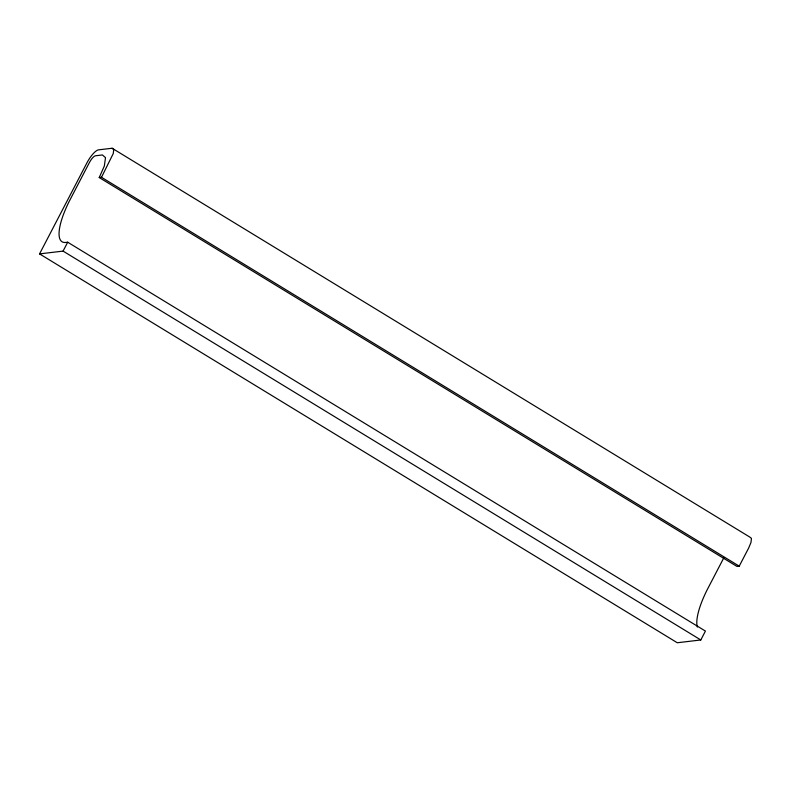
<?xml version="1.0" encoding="UTF-8"?>
<svg xmlns="http://www.w3.org/2000/svg" width="791" height="791" viewBox="0 0 791 791"><rect width="100%" height="100%" fill="white"/><g stroke="black" fill="none" stroke-linecap="round" stroke-linejoin="round"><path stroke-width="1.19" d="M99.231 177.56L104.343 165.972L105.51 157.627L102.405 154.957L95.424 155.778A7.327 2.155 -58.6 0 0 89.472 162.442L69.272 201.25A53.126 15.602 -58.6 0 0 65.811 242.441L67.7 242.214L705.434 631.08L700.806 639.968L677.284 642.757L39.55 253.891L87 162.738A14.169 4.163 -58.6 0 1 98.509 149.855L112.124 148.243L749.858 537.109L751.45 538.364L751.015 542.369L748.662 548.034L739.229 566.158L736.965 566.425L99.231 177.56L101.495 177.293L739.229 566.158M39.55 253.891L63.072 251.103L67.7 242.214M101.495 177.293L113.281 153.503L113.716 149.499L112.124 148.243M723.834 557.784L707.006 590.116A53.126 15.602 -58.6 0 0 697.355 627.055M63.072 251.103L700.806 639.968"/></g></svg>
